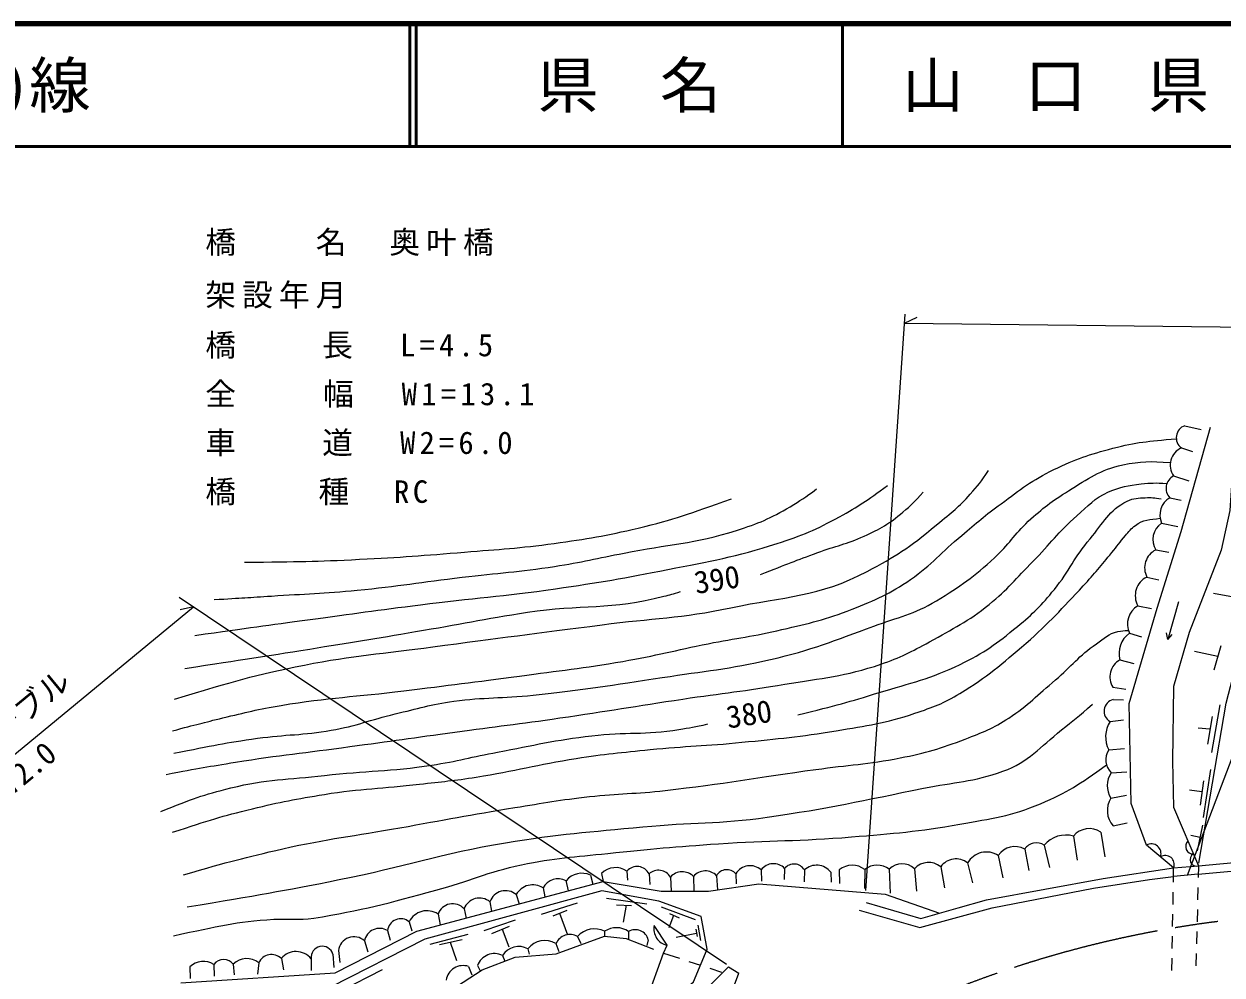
# Model space of a CAD drawing. Units: millimetres, scale not verified. Extents: x 40000 to 680000, y 20000 to 380000.
# Drawn here: x 266289 to 363934, y 302454 to 380000 of the extents above; entities that cross this region are included whole.
import ezdxf
from ezdxf.enums import TextEntityAlignment as Align

# ---------------------------------------------------------------- set-up
doc = ezdxf.new("R2010")
doc.units = ezdxf.units.MM
doc.header["$LTSCALE"] = 1000
doc.linetypes.add('CHAIN', pattern=[18.5, 12, -1.5, 3.5, -1.5])
for name, color, linetype, lineweight in [('M-BGD', 7, 'Continuous', 13), ('M-BMK', 2, 'CHAIN', 13), ('M-STR-HTXT', 7, 'Continuous', 13), ('M-STR-STR1', 1, 'Continuous', 13), ('M-TTL', 2, 'Continuous', 140), ('M-TTL-LINE', 7, 'Continuous', 50)]:
    doc.layers.add(name, color=color, linetype=linetype, lineweight=lineweight)
doc.layers.add('M-TTL-TXT', color=7, linetype='Continuous')
doc.styles.add('ＭＳ ゴシック', font='')
doc.styles.get('ＭＳ ゴシック').set_extended_font_data('MS Gothic')

msp = doc.modelspace()

# ---------------------------------------------------------------- linework, layer by layer
at = {"layer": 'M-BGD'}
for p, q in [((360894, 347243), (362241, 346932)), ((360621, 345435), (361535, 345143)), ((359981, 343146), (361224, 342760)), ((359680, 341366), (360612, 341168)), ((359011, 339294), (360323, 339026)), ((358530, 337118), (359598, 336926)), ((357805, 334905), (358771, 334671)), ((365180, 333199), (363237, 333554)), ((357071, 332569), (358196, 332332)), ((360376, 332883), (359505, 329808)), ((356383, 330318), (357379, 330037)), ((359505, 329808), (359401, 330357)), ((359505, 329808), (359882, 330221)), ((363827, 329295), (363266, 327325)), ((355611, 328142), (356738, 327844)), ((363582, 328436), (361697, 328846)), ((355046, 325920), (356098, 325762)), ((355063, 324920), (355906, 324882)), ((363767, 324489), (363089, 320609)), ((354808, 323121), (355906, 323265)), ((363118, 323547), (362750, 321287)), ((362946, 322492), (361987, 322596)), ((354705, 320804), (355978, 320924)), ((354893, 318949), (356170, 319018)), ((362994, 319215), (362402, 315292)), ((362295, 317405), (361290, 317537)), ((362411, 318281), (362147, 316294)), ((354884, 316886), (356154, 317129)), ((355072, 314607), (356202, 314855)), ((362352, 314678), (361918, 312578)), ((351825, 313786), (352119, 311812)), ((354046, 314112), (354380, 312104)), ((362143, 313665), (361391, 313821)), ((347858, 312722), (348192, 310973)), ((349442, 313043), (349859, 311218)), ((359990, 311197), (357781, 313054)), ((343194, 311597), (343588, 309966)), ((345696, 312197), (346063, 310371)), ((312468, 310597), (312641, 309865)), ((313354, 310742), (313485, 310091)), ((315435, 310931), (315492, 310179)), ((317234, 310695), (317310, 309830)), ((322734, 310554), (322801, 309404)), ((324307, 310714), (324326, 309877)), ((326379, 311025), (326399, 310104)), ((328282, 311147), (328254, 310245)), ((329902, 311025), (329883, 310056)), ((332040, 310837), (332087, 310019)), ((332740, 311032), (332757, 309928)), ((334817, 311049), (334791, 309504)), ((336817, 311077), (336882, 309137)), ((338867, 311127), (339020, 309306)), ((341010, 311285), (341328, 309551)), ((359969, 310017), (359990, 311197)), ((361998, 310668), (359978, 310479)), ((359990, 311197), (362016, 311358)), ((362016, 311358), (361991, 310395)), ((308593, 309558), (308743, 308822)), ((310466, 310149), (310630, 309327)), ((318977, 310441), (319043, 309293)), ((320860, 310497), (320898, 309297)), ((361971, 309595), (361945, 308596)), ((306408, 309012), (306661, 308264)), ((313760, 308726), (317042, 308261)), ((342418, 307938), (344742, 308582)), ((359938, 308217), (359956, 309217)), ((302159, 307858), (302320, 307102)), ((304270, 308428), (304401, 307660)), ((308460, 307413), (311390, 308341)), ((309420, 307285), (310557, 307749)), ((314592, 308181), (315809, 308133)), ((315365, 308151), (315121, 306772)), ((318221, 308015), (320997, 306996)), ((361925, 307796), (361899, 306796)), ((297678, 306795), (297891, 306051)), ((300034, 307428), (300208, 306537)), ((303799, 306085), (306361, 306966)), ((309946, 307499), (310578, 305740)), ((319234, 307322), (318855, 306294)), ((318899, 307474), (319697, 307113)), ((359907, 306417), (359924, 307417)), ((295927, 306077), (296140, 305288)), ((299396, 304980), (302486, 305797)), ((304423, 305845), (305848, 306438)), ((305264, 306194), (305800, 304756)), ((313612, 306018), (313611, 305631)), ((315562, 306002), (315560, 305368)), ((321114, 305842), (319442, 305507)), ((321049, 306188), (321160, 305601)), ((321215, 306532), (321420, 305280)), ((361879, 305996), (361853, 304997)), ((294043, 305230), (294303, 304356)), ((300164, 304932), (301990, 305349)), ((301036, 305131), (301541, 303636)), ((309645, 305027), (309894, 304365)), ((311407, 305603), (311683, 305034)), ((317169, 305320), (317061, 304874)), ((359875, 304618), (359893, 305618)), ((287266, 303805), (287431, 302866)), ((289696, 303776), (289705, 302834)), ((291476, 304153), (291534, 303075)), ((291924, 304448), (292033, 303480)), ((305291, 304052), (305468, 303594)), ((307368, 304595), (307454, 304158)), ((359844, 302818), (359861, 303818)), ((361833, 304197), (361807, 303197)), ((279807, 303117), (279842, 302161)), ((281775, 303324), (281795, 302369)), ((283348, 303334), (283428, 302465)), ((285420, 303447), (285318, 302513)), ((292111, 301170), (295521, 302899)), ((302523, 303151), (302783, 302474)), ((303246, 303237), (303476, 302785))]:
    msp.add_line(p, q, dxfattribs=at)
for points in [[(357781, 313054), (356532, 316448), (356373, 324592), (358660, 332376), (360592, 338610), (362988, 347129)], [(365007, 346847), (364572, 340342), (363864, 337103), (361251, 330380), (359972, 325970), (359901, 319897), (359982, 316140), (362016, 311358)], [(362031, 311568), (364283, 324631), (367195, 335927), (369378, 344887)], [(362016, 311358), (375083, 312568), (392285, 311398), (400478, 310717), (411448, 309201), (413049, 308908), (426595, 307195)], [(361998, 310668), (375091, 311880), (392233, 310714), (400403, 310036), (411339, 308524), (412944, 308230), (426509, 306515)], [(344742, 308582), (354258, 310316), (359990, 311197)], [(279061, 301813), (291646, 302630), (298321, 306032), (313485, 310091), (318222, 309291), (322074, 309300), (326172, 309884), (336485, 309038), (340917, 307500)], [(334347, 307757), (339295, 306332), (345203, 307933), (353465, 309550), (358012, 310239), (359978, 310479)], [(293287, 292570), (298222, 290743), (301349, 290875), (305079, 289688), (314254, 296210), (320850, 301908), (321981, 304552), (321473, 307217), (318035, 308470), (313391, 309327), (298964, 305387), (291261, 301469), (279044, 300845)], [(334921, 308371), (339386, 307052), (342418, 307938)], [(277830, 295993), (286636, 295801), (290287, 296121), (293614, 297067), (297521, 298909), (303621, 302880), (306311, 303920), (309658, 304177), (313611, 305631), (315373, 305442), (317586, 304557)], [(318410, 304250), (318700, 304887), (317660, 306488)], [(321153, 300582), (323717, 303128), (324541, 302617)], [(283817, 243566), (289363, 255687), (293078, 263101), (295223, 267480), (300170, 273645), (305841, 280243), (314089, 289035), (319401, 294468), (322876, 298086), (324541, 302617)]]:
    msp.add_lwpolyline(points, dxfattribs=at)
for centre, radius, start, end in [((361236, 346267), 1034, 109.29305, 233.5287), ((361252, 344024), 1545, 114.10093, 214.63207), ((360492, 342144), 1125, 117.03944, 223.74109), ((360516, 339952), 1643, 120.61124, 203.61615), ((359903, 337956), 1608, 123.69776, 211.40225), ((359266, 335652), 1640, 116.62494, 207.09131), ((358553, 333386), 1693, 116.21201, 208.86958), ((357994, 331057), 1772, 121.40652, 204.62402), ((357547, 328680), 2009, 125.38875, 195.52373), ((356350, 326771), 1557, 118.31832, 213.15265), ((355301, 323969), 980, 104.06916, 239.83865), ((356789, 321872), 2342, 147.75318, 207.12621), ((355930, 319991), 1471, 146.44819, 225.14575), ((356401, 317911), 1831, 145.45524, 214.02152), ((356452, 315868), 1869, 147.009, 222.43991), ((351207, 311572), 2298, 74.41696, 140.20002), ((353117, 312715), 1678, 56.37602, 140.36398), ((344729, 310713), 1772, 56.90592, 150.0404), ((347057, 311307), 1626, 60.48308, 146.80698), ((348806, 312111), 1128, 55.68958, 147.23833), ((358165, 312355), 797, 341.12807, 118.76797), ((361582, 312937), 614, 133.9519, 272.12562), ((327382, 310292), 1242, 43.55183, 143.81272), ((329048, 310498), 1004, 31.65243, 139.70302), ((337868, 310047), 1471, 47.22388, 135.56294), ((340023, 310062), 1571, 51.07687, 137.36061), ((342251, 310398), 1525, 51.84338, 144.46471), ((359303, 311466), 738, 338.60255, 121.2935), ((361855, 311860), 527, 118.29534, 287.78218), ((311761, 309063), 1689, 65.24753, 140.00414), ((314510, 309565), 1650, 55.86997, 134.47213), ((316256, 310215), 1090, 26.17888, 138.90701), ((318004, 309874), 1126, 30.24821, 133.14486), ((319945, 309575), 1299, 45.23832, 138.1984), ((321823, 309677), 1265, 43.90974, 139.54424), ((323578, 310073), 971, 41.3163, 150.30867), ((325474, 309997), 1370, 48.64236, 148.41917), ((330885, 309959), 1450, 37.24854, 132.68129), ((333789, 309739), 1666, 51.86772, 129.04899), ((335834, 309831), 1586, 51.71257, 129.87447), ((307753, 308274), 1534, 56.81228, 151.2602), ((309834, 308888), 1410, 63.35171, 151.64151), ((303421, 307377), 1351, 51.07577, 159.15584), ((305541, 307981), 1347, 49.9218, 160.63114), ((299138, 306064), 1632, 56.68135, 153.39251), ((301228, 306996), 1269, 42.76048, 160.12965), ((296995, 305966), 1074, 50.47742, 174.06577), ((295276, 305006), 1253, 58.73358, 169.72191), ((310797, 304488), 1271, 61.29513, 154.92492), ((312775, 304402), 1820, 62.61562, 138.72797), ((314575, 304604), 1711, 54.76502, 124.25838), ((316110, 305059), 1090, 13.85247, 120.18025), ((318962, 306196), 1335, 167.34527, 258.70247), ((290602, 303887), 913, 16.93609, 186.96342), ((293174, 304322), 1257, 46.25558, 174.24134), ((306625, 303192), 1587, 62.07745, 147.21405), ((308757, 303491), 1774, 59.96686, 141.52485), ((282565, 302748), 978, 36.82188, 143.86429), ((284446, 302262), 1534, 50.55372, 135.69054), ((286469, 302974), 1151, 46.17968, 155.7648), ((288469, 302800), 1568, 38.51381, 140.15379), ((304639, 302713), 1488, 64.05564, 159.38646), ((280926, 301941), 1624, 58.45377, 133.56424), ((302076, 301839), 1386, 71.16334, 171.62237)]:
    msp.add_arc(centre, radius, start, end, dxfattribs=at)
for points, knots in [([(278403, 322362), (280369, 322896), (280893, 323035), (282502, 323419), (284350, 323861), (285382, 324134), (287257, 324444), (291131, 325085), (293343, 325146), (297240, 325628), (300925, 326084), (302990, 326334), (306670, 326829), (309964, 327271), (311818, 327467), (315092, 328030), (317830, 328500), (319333, 328929), (322057, 329471), (324403, 329937), (325743, 330072), (328070, 330622), (330332, 331157), (331624, 331427), (333786, 332282), (335727, 333050), (336833, 333516), (338549, 334705), (340315, 335929), (341065, 336920), (342714, 338298), (343949, 339331), (344624, 339935), (345926, 340884), (347541, 342062), (348427, 342787), (350226, 343660), (352027, 344533), (353105, 344907), (355044, 345402), (357019, 345907), (357817, 345974), (360205, 346183)], [0, 0, 0, 0, 1, 1, 1, 2, 2, 2, 3, 3, 3, 4, 4, 4, 5, 5, 5, 6, 6, 6, 7, 7, 7, 8, 8, 8, 9, 9, 9, 10, 10, 10, 11, 11, 11, 12, 12, 12, 13, 13, 13, 14, 14, 14, 14]), ([(278492, 320532), (281738, 321188), (282639, 321382), (285324, 321757), (287665, 322084), (289012, 322000), (291340, 322410), (293405, 322773), (294499, 323260), (296539, 323744), (298402, 324185), (299433, 324517), (301329, 324778), (303833, 325123), (305267, 325003), (307780, 325268), (311910, 325703), (314210, 326079), (318314, 326711), (321766, 327241), (323729, 327400), (327133, 328180), (330499, 328952), (332300, 329721), (335544, 330902), (337570, 331640), (338814, 331859), (340661, 332971), (342635, 334158), (343686, 334941), (345397, 336482), (346571, 337540), (346981, 338383), (348147, 339449), (349328, 340530), (350052, 341083), (351413, 341926), (353046, 342938), (353971, 343649), (355850, 344049), (357331, 344364), (358042, 344365), (359722, 344238)], [0, 0, 0, 0, 1, 1, 1, 2, 2, 2, 3, 3, 3, 4, 4, 4, 5, 5, 5, 6, 6, 6, 7, 7, 7, 8, 8, 8, 9, 9, 9, 10, 10, 10, 11, 11, 11, 12, 12, 12, 13, 13, 13, 14, 14, 14, 14]), ([(340657, 339156), (341991, 340244), (342448, 340568), (343408, 341657), (344039, 342372), (344265, 342652), (344913, 343578)], [0, 0, 0, 0, 1, 1, 1, 2, 2, 2, 2]), ([(277886, 318817), (280602, 319329), (281326, 319450), (283538, 319810), (287158, 320399), (289208, 320576), (292841, 321075), (296187, 321534), (298060, 321802), (301407, 322260), (304745, 322716), (306621, 322929), (309955, 323413), (313882, 323982), (316072, 324371), (319996, 324958), (323233, 325442), (325063, 325611), (328290, 326158), (331378, 326682), (333173, 326792), (336139, 327800), (337747, 328346), (338603, 328796), (340086, 329623), (342046, 330717), (343210, 331263), (344958, 332672), (346479, 333899), (347152, 334790), (348524, 336183), (349932, 337614), (350580, 338561), (352089, 339885), (353045, 340724), (353522, 341342), (354693, 341840), (355671, 342256), (356278, 342379), (357335, 342496), (358152, 342587), (358481, 342589), (359440, 342543)], [0, 0, 0, 0, 1, 1, 1, 2, 2, 2, 3, 3, 3, 4, 4, 4, 5, 5, 5, 6, 6, 6, 7, 7, 7, 8, 8, 8, 9, 9, 9, 10, 10, 10, 11, 11, 11, 12, 12, 12, 13, 13, 13, 14, 14, 14, 14]), ([(280226, 330149), (284799, 330785), (285949, 330946), (289619, 331445), (293124, 331921), (295086, 332204), (298596, 332648), (302893, 333191), (305323, 333317), (309609, 333943), (313202, 334468), (315209, 334810), (318771, 335517), (322274, 336212), (324268, 336534), (327665, 337638), (329722, 338306), (330861, 338772), (332755, 339815), (334357, 340697), (334931, 341092), (336675, 342374)], [0, 0, 0, 0, 1, 1, 1, 2, 2, 2, 3, 3, 3, 4, 4, 4, 5, 5, 5, 6, 6, 6, 7, 7, 7, 7]), ([(281795, 333067), (284069, 333202), (284644, 333238), (286470, 333355), (289198, 333530), (290730, 333579), (293451, 333835), (296801, 334150), (298660, 334491), (302001, 334892), (304946, 335246), (306613, 335311), (309542, 335773), (311769, 336124), (312999, 336423), (315210, 336861), (318791, 337571), (320890, 337611), (324371, 338709), (326145, 339269), (327129, 339685), (328726, 340642), (329593, 341162), (329920, 341363), (330876, 342084)], [0, 0, 0, 0, 1, 1, 1, 2, 2, 2, 3, 3, 3, 4, 4, 4, 5, 5, 5, 6, 6, 6, 7, 7, 7, 8, 8, 8, 8]), ([(326324, 335106), (328564, 335994), (329149, 336232), (330979, 336902), (332450, 337441), (333335, 337589), (334762, 338236), (336084, 338835), (336813, 339257), (337920, 340196), (338613, 340784), (338877, 341032), (339580, 341829)], [0, 0, 0, 0, 1, 1, 1, 2, 2, 2, 3, 3, 3, 4, 4, 4, 4]), ([(284263, 336110), (288777, 336163), (289984, 336171), (293646, 336350), (296991, 336514), (298862, 336665), (302201, 336939), (305054, 337174), (306660, 337252), (309495, 337647), (312193, 338022), (313707, 338262), (316355, 338899), (319379, 339626), (320434, 340029), (323949, 341294)], [0, 0, 0, 0, 1, 1, 1, 2, 2, 2, 3, 3, 3, 4, 4, 4, 5, 5, 5, 5]), ([(329369, 323662), (332554, 324466), (333436, 324690), (336002, 325487), (338601, 326295), (340132, 326594), (342583, 327777), (344554, 328728), (345562, 329483), (347258, 330867), (348550, 331922), (349211, 332605), (350268, 333893), (351521, 335420), (351895, 336527), (353182, 338024), (354281, 339302), (354697, 340353), (356208, 341099), (356733, 341357), (357097, 341344), (357682, 341371), (358189, 341394), (358395, 341372), (358978, 341291)], [0, 0, 0, 0, 1, 1, 1, 2, 2, 2, 3, 3, 3, 4, 4, 4, 5, 5, 5, 6, 6, 6, 7, 7, 7, 8, 8, 8, 8]), ([(278387, 314095), (281457, 315094), (282334, 315393), (284920, 316016), (287189, 316563), (288476, 316813), (290780, 317185), (293785, 317671), (295506, 317661), (298529, 318018), (300338, 318231), (301359, 318301), (303156, 318594), (306353, 319114), (308109, 319602), (311306, 320115), (313645, 320490), (314970, 320597), (317327, 320836), (320241, 321130), (321889, 321134), (324804, 321428), (327813, 321731), (329506, 321877), (332489, 322373), (335017, 322793), (336465, 322979), (338894, 323798), (340383, 324299), (341236, 324595), (342576, 325415), (344830, 326794), (345968, 327774), (347959, 329511), (349905, 331207), (350861, 332305), (352627, 334187), (353580, 335203), (354056, 335824), (354948, 336893), (355393, 337427), (355593, 337766), (356053, 338286), (356355, 338628), (356504, 338847), (356870, 339119), (357529, 339610), (358014, 339590), (358894, 339694)], [0, 0, 0, 0, 1, 1, 1, 2, 2, 2, 3, 3, 3, 4, 4, 4, 5, 5, 5, 6, 6, 6, 7, 7, 7, 8, 8, 8, 9, 9, 9, 10, 10, 10, 11, 11, 11, 12, 12, 12, 13, 13, 13, 14, 14, 14, 15, 15, 15, 16, 16, 16, 16]), ([(278559, 324950), (283492, 326439), (284959, 326891), (289155, 327726), (293201, 328532), (295526, 328648), (299613, 329207), (304995, 329943), (308017, 330303), (313402, 331012), (317505, 331552), (319859, 331535), (323906, 332400), (328296, 333339), (331044, 333260), (335012, 335361), (337360, 336605), (338348, 337226), (340657, 339156)], [0, 0, 0, 0, 1, 1, 1, 2, 2, 2, 3, 3, 3, 4, 4, 4, 5, 5, 5, 6, 6, 6, 6]), ([(279398, 327457), (284349, 328211), (285605, 328399), (289578, 329036), (292950, 329576), (294839, 329883), (298207, 330451), (301771, 331052), (303752, 331482), (307325, 332030), (311642, 332691), (314206, 332229), (318431, 333336), (318965, 333476), (319169, 333509), (319792, 333717)], [0, 0, 0, 0, 1, 1, 1, 2, 2, 2, 3, 3, 3, 4, 4, 4, 5, 5, 5, 5]), ([(279293, 310622), (283117, 311729), (284199, 312026), (287388, 312745), (291079, 313578), (293197, 313796), (296922, 314458), (300580, 315108), (302622, 315515), (306289, 316108), (308660, 316491), (309986, 316737), (312373, 317004), (314780, 317274), (316148, 317225), (318554, 317501), (323359, 318050), (326027, 318550), (330818, 319214), (333507, 319586), (335038, 319644), (337703, 320158), (339819, 320567), (340990, 320925), (343003, 321696), (344442, 322246), (345271, 322560), (346558, 323409), (348156, 324463), (348889, 325279), (350352, 326515), (351682, 327639), (352258, 328483), (353699, 329461), (354347, 329901), (354675, 330290), (355441, 330454), (355769, 330524), (355923, 330556), (356296, 330550)], [0, 0, 0, 0, 1, 1, 1, 2, 2, 2, 3, 3, 3, 4, 4, 4, 5, 5, 5, 6, 6, 6, 7, 7, 7, 8, 8, 8, 9, 9, 9, 10, 10, 10, 11, 11, 11, 12, 12, 12, 13, 13, 13, 13]), ([(279582, 308013), (285563, 309003), (287156, 309276), (291983, 310234), (297303, 311291), (300191, 312342), (305541, 313242), (309883, 313972), (312356, 314113), (316739, 314538), (320690, 314920), (322942, 314765), (326872, 315324), (331877, 316036), (334641, 316691), (339597, 317684), (342135, 318192), (343642, 318192), (346076, 319072), (348221, 319848), (349061, 321021), (350853, 322434), (351860, 323229), (352205, 323503), (353384, 324530)], [0, 0, 0, 0, 1, 1, 1, 2, 2, 2, 3, 3, 3, 4, 4, 4, 5, 5, 5, 6, 6, 6, 7, 7, 7, 8, 8, 8, 8]), ([(277448, 315793), (280015, 316834), (280875, 317135), (283156, 317711), (286071, 318446), (287799, 318383), (290785, 318728), (294192, 319122), (296136, 319043), (299525, 319566), (301638, 319892), (302793, 320235), (304894, 320630), (307888, 321194), (309553, 321616), (312579, 321968), (315336, 322288), (316928, 322025), (319666, 322477), (320595, 322631), (320929, 322674), (322035, 322926)], [0, 0, 0, 0, 1, 1, 1, 2, 2, 2, 3, 3, 3, 4, 4, 4, 5, 5, 5, 6, 6, 6, 7, 7, 7, 7]), ([(278477, 305662), (282278, 306453), (283431, 306814), (286667, 307004), (287931, 307078), (288656, 306899), (289906, 307097), (293843, 307719), (296008, 308322), (299855, 309364), (302604, 310108), (304056, 310857), (306842, 311446), (309553, 312019), (311121, 312073), (313876, 312372), (317393, 312752), (319369, 312915), (322899, 313158), (327124, 313450), (329507, 313360), (333727, 313714), (337194, 314004), (339149, 314146), (342574, 314759), (345180, 315226), (346707, 315392), (349145, 316425), (351387, 317375), (352246, 317963), (354515, 319592)], [0, 0, 0, 0, 1, 1, 1, 2, 2, 2, 3, 3, 3, 4, 4, 4, 5, 5, 5, 6, 6, 6, 7, 7, 7, 8, 8, 8, 9, 9, 9, 10, 10, 10, 10])]:
    msp.add_open_spline(points, degree=3, knots=knots, dxfattribs=at)
at = {"layer": 'M-BMK'}
msp.add_arc((374745, 218784), 88735, 88.50813, 153.56492, dxfattribs=at)
at = {"layer": 'M-STR-HTXT'}
for p, q in [((334910, 309349), (338119, 356349)), ((338068, 355611), (339074, 356099)), ((338068, 355611), (449827, 354293)), ((278932, 333254), (323551, 303351)), ((249908, 307560), (280098, 332473)), ((280098, 332473), (279008, 332222))]:
    msp.add_line(p, q, dxfattribs=at)
msp.add_lwpolyline([(361118, 310585), (375195, 347581), (396632, 347581)], dxfattribs=at)
at = {"layer": 'M-STR-STR1'}
for p, q in [((317080, 300535), (318410, 304250)), ((318410, 304250), (319722, 303818)), ((320482, 303568), (321432, 303255)), ((322191, 303005), (323141, 302692))]:
    msp.add_line(p, q, dxfattribs=at)
at = {"layer": 'M-TTL'}
msp.add_line((680000, 380000), (40000, 380000), dxfattribs=at)
at = {"layer": 'M-TTL-LINE'}
for p, q in [((297750, 380000), (297750, 370000)), ((298250, 380000), (298250, 370000)), ((333000, 380000), (333000, 370000)), ((40000, 370000), (680000, 370000))]:
    msp.add_line(p, q, dxfattribs=at)

# ---------------------------------------------------------------- texts
at = {"layer": 'M-BGD', "style": 'ＭＳ ゴシック'}
for s, p in [('390', (322994, 333262)), ('380', (325607, 322292))]:
    msp.add_text(s, height=1833, rotation=8.791, dxfattribs=at).set_placement(p, align=Align.BOTTOM_CENTER)
at = {"layer": 'M-STR-HTXT', "style": 'ＭＳ ゴシック'}
for s, p in [('ガードケーブル', (257107, 314579)), ('L=72.0', (263692, 315018))]:
    msp.add_text(s, height=1833, rotation=39.53, dxfattribs=at).set_placement(p, align=Align.BOTTOM_LEFT)
at = {"layer": 'M-STR-HTXT', "char_height": 1833, "attachment_point": 7, "style": 'ＭＳ ゴシック'}
for s, insert in [('\\T1.2;橋\u3000\u3000名\u3000奥叶橋', (281070, 361088)), ('\\T1.2;架設年月\u3000', (281070, 356793)), ('\\T1.27;橋\u3000\u3000長\u3000L=4.5', (281070, 352695)), ('\\T1.28;全\u3000\u3000幅\u3000W1=13.1', (281070, 348715)), ('\\T1.27;車\u3000\u3000道\u3000W2=6.0', (281070, 344734)), ('\\T1.23;橋\u3000\u3000種\u3000RC', (281070, 340754))]:
    msp.add_mtext(s, dxfattribs=dict(at, insert=insert))
at = {"layer": 'M-TTL-TXT', "style": 'ＭＳ ゴシック'}
msp.add_text('一般県道迫田篠目(停)線', height=3666, dxfattribs=at).set_placement((216734, 375000), align=Align.MIDDLE_LEFT)
for s, p in [('県\u3000名', (315625, 375000)), ('山\u3000口\u3000県', (350375, 375000))]:
    msp.add_text(s, height=3666, dxfattribs=at).set_placement(p, align=Align.MIDDLE_CENTER)

doc.saveas('drawing.dxf')
